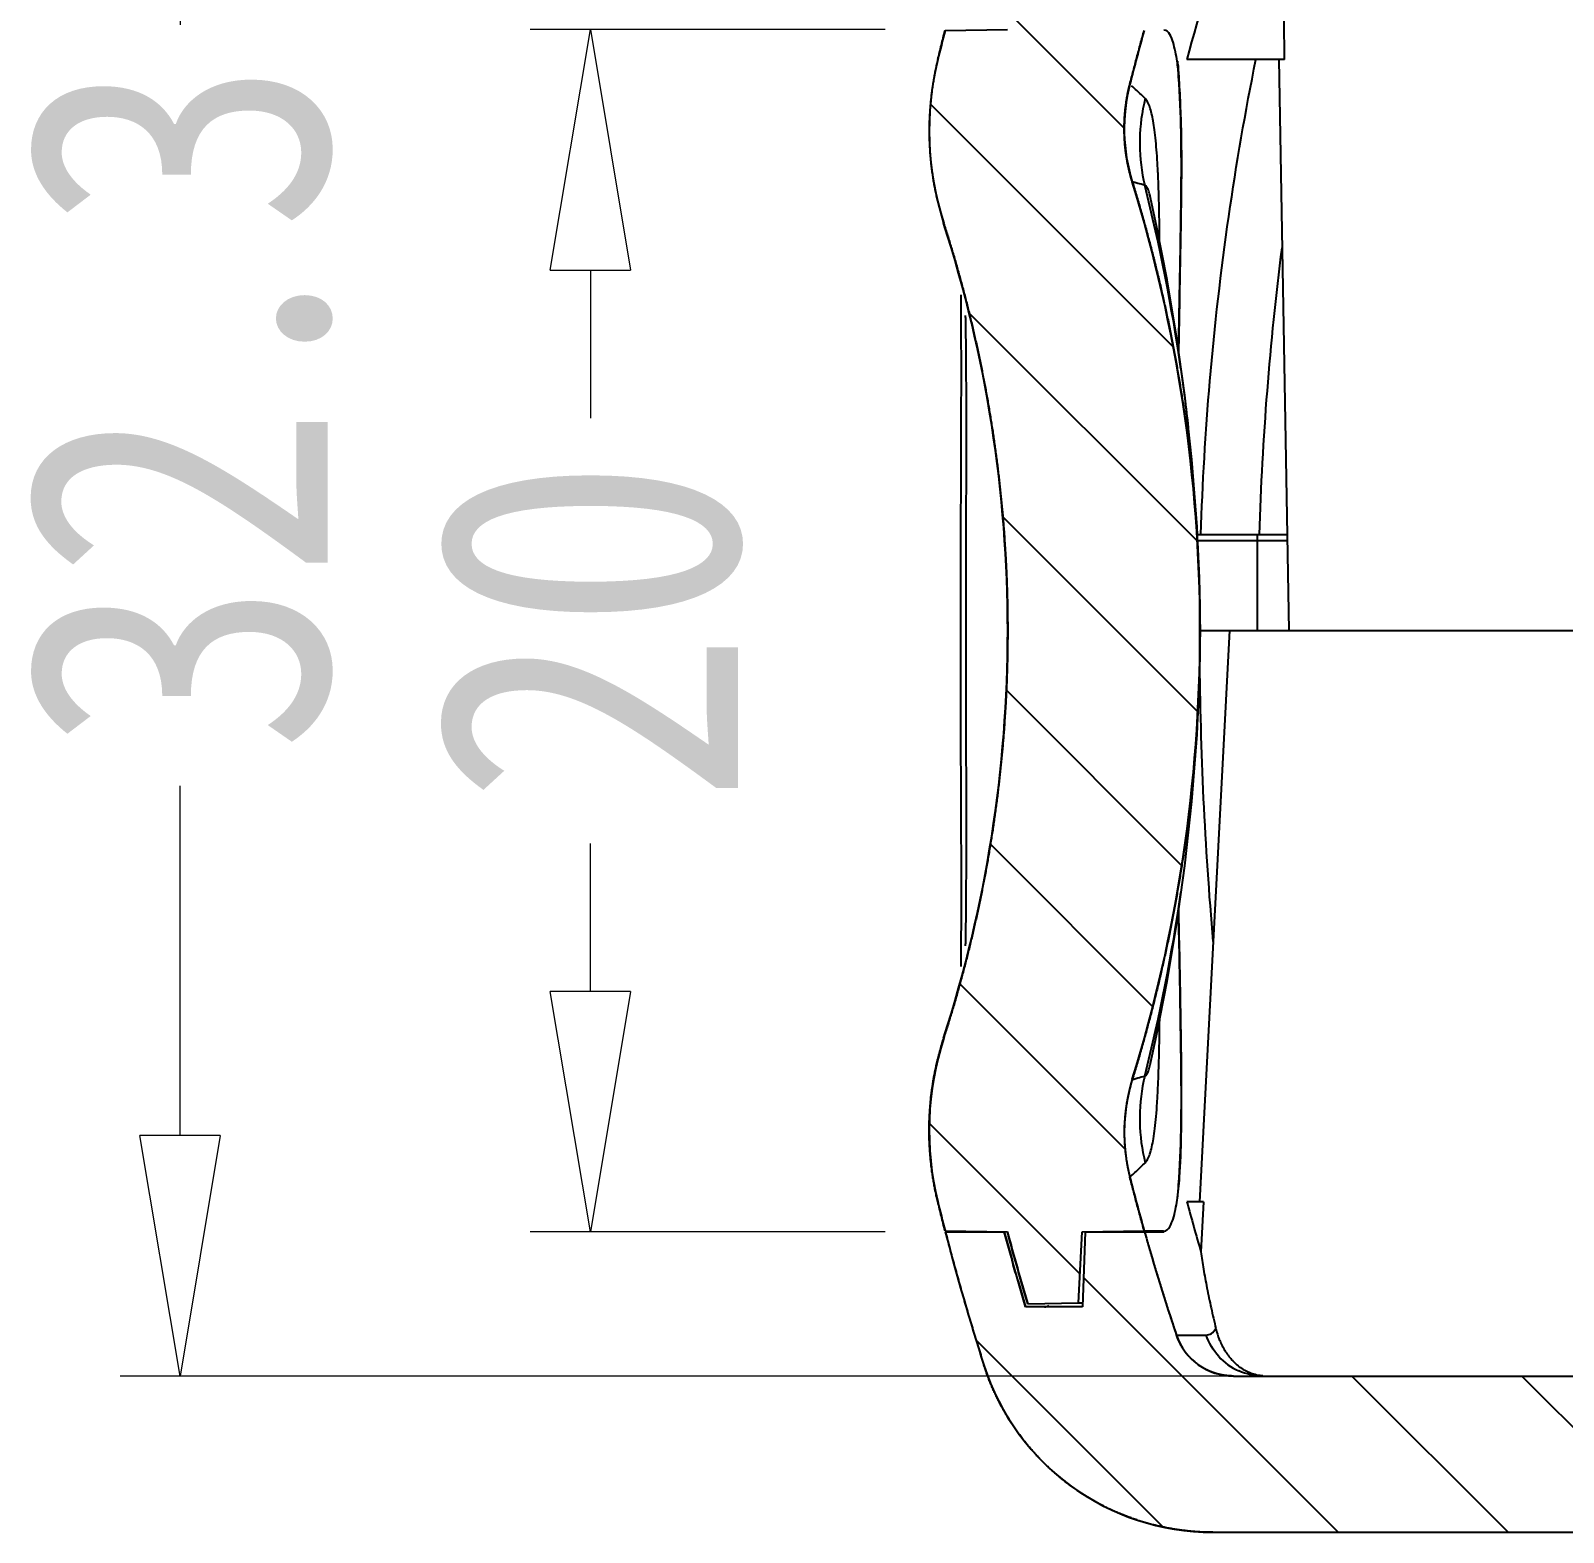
# Model space of a CAD drawing. Header units: millimetres. Extents: x 1786 to 4339, y -2795 to -1928.
# Drawn here: x 4127.24 to 4152.75, y -2547.46 to -2522.48 of the extents above; entities that cross this region are included whole.
import ezdxf

# ---------------------------------------------------------------- set-up
doc = ezdxf.new("R2010")
doc.units = ezdxf.units.MM
doc.layers.add('dim', color=3, linetype='Continuous', lineweight=9)
doc.styles.add('FFS', font='simfang0.ttf', dxfattribs={"width": 0.85})
doc.dimstyles.new('YanXiu', dxfattribs={"dimtxt": 2.5, "dimasz": 2.2, "dimexe": 1, "dimexo": 0.6, "dimgap": 0.66, "dimtad": 0, "dimzin": 9, "dimdsep": 46, "dimtxsty": 'FFS', "dimblk": 'CLOSEDBLANK', "dimcen": 0, "dimclrd": 256, "dimclre": 131, "dimclrt": 42, "dimazin": 2, "dimtfac": 1, "dimtofl": 0, "dimtmove": 0, "dimatfit": 3, "dimldrblk": 'CLOSEDBLANK', "dimfxl": 1, "dimlwd": 5, "dimlwe": 5, "dimarcsym": 0})
pattern_1 = [(315, (-316.9945, 82.8858), (1.4142136, 1.4142136), [])]

# ---------------------------------------------------------------- blocks, each defined once
blk = doc.blocks.new('_ClosedBlank')
at = {"color": 0, "linetype": 'ByBlock', "lineweight": -2}
for p, q in [((-1, 0.1667), (0, 0)), ((-1, 0.1667), (-1, -0.1667)), ((0, 0), (-1, -0.1667))]:
    blk.add_line(p, q, dxfattribs=at)
blk = doc.blocks.new('*D245')
at = {"layer": 'Defpoints', "color": 0}
for p in [(4142.464, -2522.46), (4136.556, -2542.46), (4142.464, -2542.46)]:
    blk.add_point(p, dxfattribs=at)
at = {"layer": 'dim', "color": 131, "lineweight": 5}
for p, q in [((4141.464, -2522.46), (4135.556, -2522.46)), ((4141.464, -2542.46), (4135.556, -2542.46))]:
    blk.add_line(p, q, dxfattribs=at)
at = {"layer": 'dim', "lineweight": 5}
for p, q in [((4136.556, -2526.46), (4136.556, -2528.922)), ((4136.556, -2538.46), (4136.556, -2535.998))]:
    blk.add_line(p, q, dxfattribs=at)
at = {"layer": 'dim', "lineweight": 5, "xscale": 4, "yscale": 4, "zscale": 4}
for p, rotation in [((4136.556, -2522.46), 90), ((4136.556, -2542.46), 270)]:
    blk.add_blockref('_ClosedBlank', p, dxfattribs=dict(at, rotation=rotation))
at = {"layer": 'dim', "color": 42, "insert": (4136.556, -2532.46), "char_height": 5, "attachment_point": 5, "rotation": 90, "style": 'FFS'}
blk.add_mtext('20', dxfattribs=at)
blk = doc.blocks.new('*D244')
at = {"layer": 'Defpoints', "color": 0}
for p in [(4156.478, -2512.56), (4129.728, -2544.86), (4148.516, -2544.86)]:
    blk.add_point(p, dxfattribs=at)
at = {"layer": 'dim', "color": 131, "lineweight": 5}
for p, q in [((4155.479, -2512.56), (4128.729, -2512.56)), ((4147.516, -2544.86), (4128.729, -2544.86))]:
    blk.add_line(p, q, dxfattribs=at)
at = {"layer": 'dim', "lineweight": 5}
for p, q in [((4129.728, -2516.56), (4129.728, -2522.38)), ((4129.728, -2540.86), (4129.728, -2535.039))]:
    blk.add_line(p, q, dxfattribs=at)
at = {"layer": 'dim', "lineweight": 5, "xscale": 4, "yscale": 4, "zscale": 4}
for p, rotation in [((4129.728, -2512.56), 90), ((4129.728, -2544.86), 270)]:
    blk.add_blockref('_ClosedBlank', p, dxfattribs=dict(at, rotation=rotation))
at = {"layer": 'dim', "color": 42, "insert": (4129.728, -2528.71), "char_height": 5, "attachment_point": 5, "rotation": 90, "style": 'FFS'}
blk.add_mtext('32.3', dxfattribs=at)
blk = doc.blocks.new('*u270')
at = {"linetype": 'Continuous'}
h = blk.add_hatch(dxfattribs=at)
h.set_pattern_fill('DEFAULT__8', color=2, scale=2, angle=-45, style=0, pattern_type=0)
h.set_pattern_definition(pattern_1)
edge = h.paths.add_edge_path()
edge.add_spline(control_points=[(35.613, 252.727), (35.571, 252.888), (35.531, 253.049), (35.492, 253.21)], knot_values=[0, 0, 0, 0, 1, 1, 1, 1], weights=[1, 0.999987, 0.999987, 1], degree=3, periodic=0)
edge.add_spline(control_points=[(35.492, 253.21), (35.27, 254.115), (35.304, 255.045), (35.59, 255.932)], knot_values=[0, 0, 0, 0, 1, 1, 1, 1], weights=[1, 0.974797, 0.974797, 1], degree=3, periodic=0)
edge.add_spline(control_points=[(35.59, 269.486), (37.023, 265.043), (37.023, 260.375), (35.59, 255.932)], knot_values=[0, 0, 0, 0, 1, 1, 1, 1], weights=[1, 0.967829, 0.967829, 1], degree=3, periodic=0)
edge.add_spline(control_points=[(35.492, 272.208), (35.27, 271.303), (35.304, 270.373), (35.59, 269.486)], knot_values=[0, 0, 0, 0, 1, 1, 1, 1], weights=[1, 0.974797, 0.974797, 1], degree=3, periodic=0)
edge.add_spline(control_points=[(35.492, 272.208), (35.531, 272.369), (35.571, 272.53), (35.613, 272.691)], knot_values=[0, 0, 0, 0, 1, 1, 1, 1], weights=[1, 0.999987, 0.999987, 1], degree=3, periodic=0)
edge.add_line((35.613, 272.691), (36.651, 272.709))
edge.add_spline(control_points=[(36.651, 272.709), (36.758, 273.111), (36.871, 273.511), (36.99, 273.909)], knot_values=[0, 0, 0, 0, 1, 1, 1, 1], weights=[1, 0.999915, 0.999915, 1], degree=3, periodic=0)
edge.add_line((36.99, 273.909), (37.832, 273.894))
edge.add_line((37.832, 273.894), (37.894, 272.709))
edge.add_line((37.894, 272.709), (38.927, 272.691))
edge.add_spline(control_points=[(38.688, 271.8), (38.764, 272.098), (38.844, 272.395), (38.927, 272.691)], knot_values=[0, 0, 0, 0, 1, 1, 1, 1], weights=[1, 0.999948, 0.999948, 1], degree=3, periodic=0)
edge.add_spline(control_points=[(38.729, 270.173), (38.564, 270.705), (38.55, 271.261), (38.688, 271.8)], knot_values=[0, 0, 0, 0, 1, 1, 1, 1], weights=[1, 0.975013, 0.975013, 1], degree=3, periodic=0)
edge.add_spline(control_points=[(38.729, 270.173), (40.243, 265.273), (40.243, 260.145), (38.729, 255.245)], knot_values=[0, 0, 0, 0, 1, 1, 1, 1], weights=[1, 0.970287, 0.970287, 1], degree=3, periodic=0)
edge.add_spline(control_points=[(38.729, 255.245), (38.564, 254.713), (38.55, 254.157), (38.688, 253.618)], knot_values=[0, 0, 0, 0, 1, 1, 1, 1], weights=[1, 0.975013, 0.975013, 1], degree=3, periodic=0)
edge.add_spline(control_points=[(38.927, 252.727), (38.844, 253.023), (38.764, 253.32), (38.688, 253.618)], knot_values=[0, 0, 0, 0, 1, 1, 1, 1], weights=[1, 0.999948, 0.999948, 1], degree=3, periodic=0)
edge.add_line((37.894, 252.709), (38.927, 252.727))
edge.add_line((37.832, 251.524), (37.894, 252.709))
edge.add_line((36.99, 251.509), (37.832, 251.524))
edge.add_spline(control_points=[(36.99, 251.509), (36.871, 251.907), (36.758, 252.307), (36.651, 252.709)], knot_values=[0, 0, 0, 0, 1, 1, 1, 1], weights=[1, 0.999915, 0.999915, 1], degree=3, periodic=0)
edge.add_line((35.613, 252.727), (36.651, 252.709))
h = blk.add_hatch(dxfattribs=at)
h.set_pattern_fill('DEFAULT__10', color=2, scale=2, angle=-45, style=0, pattern_type=0)
h.set_pattern_definition(pattern_1)
edge = h.paths.add_edge_path()
edge.add_line((40.069, 247.709), (59.293, 247.709))
edge.add_spline(control_points=[(40.069, 247.709), (38.267, 247.709), (36.811, 248.771), (36.26, 250.487)], knot_values=[0, 0, 0, 0, 1, 1, 1, 1], weights=[1, 0.871964, 0.871964, 1], degree=3, periodic=0)
edge.add_spline(control_points=[(35.618, 252.709), (35.81, 251.962), (36.025, 251.221), (36.26, 250.487)], knot_values=[0, 0, 0, 0, 1, 1, 1, 1], weights=[1, 0.999721, 0.999721, 1], degree=3, periodic=0)
edge.add_line((35.618, 252.709), (36.599, 252.709))
edge.add_spline(control_points=[(36.953, 251.459), (36.828, 251.874), (36.71, 252.29), (36.599, 252.709)], knot_values=[0, 0, 0, 0, 1, 1, 1, 1], weights=[1, 0.999908, 0.999908, 1], degree=3, periodic=0)
edge.add_line((37.9, 251.459), (36.953, 251.459))
edge.add_line((37.944, 252.709), (37.9, 251.459))
edge.add_line((37.944, 252.709), (38.932, 252.709))
edge.add_spline(control_points=[(38.932, 252.709), (39.095, 252.132), (39.272, 251.559), (39.463, 250.99)], knot_values=[0, 0, 0, 0, 1, 1, 1, 1], weights=[1, 0.999801, 0.999801, 1], degree=3, periodic=0)
edge.add_spline(control_points=[(40.411, 250.309), (39.966, 250.309), (39.605, 250.569), (39.463, 250.99)], knot_values=[0, 0, 0, 0, 1, 1, 1, 1], weights=[1, 0.874615, 0.874615, 1], degree=3, periodic=0)
edge.add_line((40.411, 250.309), (56.738, 250.309))
edge.add_line((56.78, 252.709), (56.738, 250.309))
edge.add_line((56.78, 252.709), (111.915, 252.709))
edge.add_line((111.915, 252.709), (111.956, 250.309))
edge.add_line((111.956, 250.309), (128.284, 250.309))
edge.add_spline(control_points=[(128.284, 250.309), (128.729, 250.309), (129.09, 250.569), (129.232, 250.99)], knot_values=[0, 0, 0, 0, 1, 1, 1, 1], weights=[1, 0.874615, 0.874615, 1], degree=3, periodic=0)
edge.add_spline(control_points=[(129.763, 252.709), (129.6, 252.132), (129.423, 251.559), (129.232, 250.99)], knot_values=[0, 0, 0, 0, 1, 1, 1, 1], weights=[1, 0.999801, 0.999801, 1], degree=3, periodic=0)
edge.add_line((129.763, 252.709), (130.751, 252.709))
edge.add_line((130.751, 252.709), (130.794, 251.459))
edge.add_line((130.794, 251.459), (131.742, 251.459))
edge.add_spline(control_points=[(131.742, 251.459), (131.866, 251.874), (131.984, 252.29), (132.095, 252.709)], knot_values=[0, 0, 0, 0, 1, 1, 1, 1], weights=[1, 0.999908, 0.999908, 1], degree=3, periodic=0)
edge.add_line((132.095, 252.709), (133.077, 252.709))
edge.add_spline(control_points=[(133.077, 252.709), (132.884, 251.962), (132.67, 251.221), (132.434, 250.487)], knot_values=[0, 0, 0, 0, 1, 1, 1, 1], weights=[1, 0.999721, 0.999721, 1], degree=3, periodic=0)
edge.add_spline(control_points=[(128.626, 247.709), (130.428, 247.709), (131.884, 248.771), (132.434, 250.487)], knot_values=[0, 0, 0, 0, 1, 1, 1, 1], weights=[1, 0.871964, 0.871964, 1], degree=3, periodic=0)
edge.add_line((109.401, 247.709), (128.626, 247.709))
edge.add_line((109.347, 250.809), (109.401, 247.709))
edge.add_line((109.347, 250.809), (59.347, 250.809))
edge.add_line((59.347, 250.809), (59.293, 247.709))
at = {"color": 7, "linetype": 'Continuous'}
for p, q in [((35.613, 272.691, 0), (36.651, 272.709, 0)), ((35.613, 272.691, 0), (36.651, 272.709, 0)), ((41.263, 272.209, 0), (39.637, 272.209, 0)), ((41.339, 262.709, 0), (41.173, 272.209, 0)), ((39.033, 269.906, 0), (39.032, 269.91, 0)), ((39.171, 269.91, 0), (39.171, 269.915, 0)), ((39.811, 264.309, 0), (41.311, 264.309, 0)), ((40.814, 262.709, 0), (40.814, 264.309, 0)), ((39.819, 264.209, 0), (41.312, 264.209, 0)), ((40.347, 262.709, 0), (39.849, 253.209, 0)), ((39.855, 262.709, 0), (52.347, 262.709, 0)), ((39.032, 255.512, 0), (39.033, 255.512, 0)), ((39.033, 255.51, 0), (39.033, 255.512, 0)), ((39.912, 253.209, 0), (39.637, 253.209, 0)), ((39.912, 253.209, 0), (39.871, 252.376, 0)), ((35.613, 252.727, 0), (36.651, 252.709, 0)), ((35.613, 252.727, 0), (36.651, 252.709, 0)), ((35.618, 252.709, 0), (36.599, 252.709, 0)), ((35.618, 252.709, 0), (36.599, 252.709, 0)), ((37.832, 251.524, 0), (37.894, 252.709, 0)), ((37.832, 251.524, 0), (37.894, 252.709, 0)), ((37.894, 252.709, 0), (38.927, 252.727, 0)), ((37.894, 252.709, 0), (38.927, 252.727, 0)), ((37.944, 252.709, 0), (37.9, 251.459, 0)), ((37.944, 252.709, 0), (37.9, 251.459, 0)), ((37.944, 252.709, 0), (38.932, 252.709, 0)), ((37.944, 252.709, 0), (39.258, 252.709, 0)), ((38.927, 252.727, 0), (39.234, 252.727, 0)), ((39.252, 252.721, 0), (39.255, 252.721, 0)), ((36.99, 251.509, 0), (37.832, 251.524, 0)), ((36.99, 251.509, 0), (37.832, 251.524, 0)), ((37.832, 251.524, 0), (37.903, 251.524, 0)), ((37.9, 251.459, 0), (36.953, 251.459, 0)), ((37.9, 251.459, 0), (36.953, 251.459, 0)), ((39.463, 250.99, 0), (39.959, 250.99, 0)), ((40.411, 250.309, 0), (56.738, 250.309, 0)), ((40.411, 250.309, 0), (56.738, 250.309, 0)), ((40.069, 247.709, 0), (59.293, 247.709, 0)), ((40.069, 247.709, 0), (59.5, 247.709, 0))]:
    blk.add_line(p, q, dxfattribs=at)
at = {"color": 7, "linetype": 'Continuous', "elevation": 0}
for points in [[(39.855, 262.889), (39.85, 263.291), (39.806, 264.438), (39.722, 265.555), (39.604, 266.624), (39.464, 267.613), (39.307, 268.543), (39.132, 269.443), (39.033, 269.907)], [(35.874, 268.296), (35.878, 267.749), (35.88, 267.016), (35.878, 266.195), (35.875, 265.297), (35.871, 264.342), (35.869, 263.351), (35.869, 262.351), (35.871, 261.369), (35.877, 259.553)], [(39.033, 255.511), (39.132, 255.975), (39.307, 256.875), (39.465, 257.806), (39.605, 258.797), (39.722, 259.866), (39.806, 260.984), (39.85, 262.131), (39.854, 262.684)], [(35.877, 259.553), (35.879, 258.754), (35.88, 258.035), (35.877, 257.401), (35.873, 257.121)]]:
    blk.add_lwpolyline(points, dxfattribs=at)
at = {"color": 7, "linetype": 'Continuous'}
for centre, radius, start, end in [((74.806, 262.798, 0), 36.407, 157.379, 165.0186), ((74.347, 262.709, 0), 40, 165.5493, 166.2624), ((74.347, 262.709, 0), 36.8, 164.2614, 165.6979), ((40.349, 271.021, 0), 5, 166.2624, 197.8721), ((41.595, 271.059, 0), 3, 165.6979, 197.1706), ((41.846, 270.824, 0), 2.994, 165.7674, 191.9816), ((14.572, 262.709, 0), 25.283, 342.8294, 17.1706), ((41.829, 270.821, 0), 2.977, 191.9853, 193.6134), ((9.08, 262.637, 0), 30.779, 8.2698, 14.0699), ((8.354, 269.054, 0), 30.829, 0.9157, 1.5919), ((14.572, 262.709, 0), 22.083, 342.1279, 17.8721), ((-7.372, 268.783, 0), 46.557, 0.4865, 0.9402), ((91.054, 262.749, 0), 50.239, 172.766, 178.2211), ((9.346, 262.676, 0), 30.511, 6.4212, 8.2694), ((98.842, 262.697, 0), 58.997, 180.39461, 185.01537), ((9.08, 262.78, 0), 30.779, 345.9302, 351.7297), ((-6.563, 256.632, 0), 45.749, 358.8663, 359.5084), ((40.349, 254.397, 0), 5, 162.1279, 193.7376), ((10.762, 256.302, 0), 28.42, 358.1627, 358.8403), ((41.595, 254.359, 0), 3, 162.8294, 194.3021), ((41.846, 254.594, 0), 2.994, 168.0212, 194.236), ((41.829, 254.597, 0), 2.977, 166.3909, 168.0175), ((-5.895, 301.03, 0), 65.083, 313.36196, 313.54734), ((74.347, 262.709, 0), 36.8, 194.3021, 195.7386), ((74.347, 262.709, 0), 40, 193.7376, 194.4507), ((74.795, 262.617, 0), 36.395, 194.981, 196.3435), ((74.347, 262.709, 0), 40, 194.4775, 197.7916), ((74.347, 262.709, 0), 39.05, 194.8377, 196.7438), ((74.347, 262.709, 0), 39, 194.8572, 196.6892), ((74.347, 262.709, 0), 36.8, 195.7678, 198.5684), ((37.255, 251.583, 0), 0.129, 306.1588, 310.5555), ((40.411, 251.309, 0), 1, 198.5684, 270), ((40.069, 251.709, 0), 4, 197.7916, 270), ((40.902, 251.3, 0), 0.991, 222.1409, 246.0655), ((40.96, 251.06, 0), 0.747, 249.3117, 265.6473)]:
    blk.add_arc(centre, radius, start, end, dxfattribs=at)
for points, start_tangent, end_tangent in [([(41.263, 272.209, 0), (41.242, 273.737, 0), (41.221, 275.267, 0), (41.2, 276.801, 0)], (-0.013718, 0.999906), (-0.013447, 0.99991)), ([(35.492, 272.208, 0), (35.551, 272.45, 0), (35.613, 272.691, 0)], (0.237476, 0.971393), (0.249547, 0.968363)), ([(38.688, 271.8, 0), (38.746, 272.023, 0), (38.805, 272.246, 0), (38.865, 272.469, 0), (38.927, 272.691, 0)], (0.247034, 0.969007), (0.271249, 0.962509)), ([(39.406, 272.497, 0), (39.256, 272.7, 0)], (-0.285009, 0.958525), (-0.999963, 0.008593)), ([(39.475, 272.182, 0), (39.406, 272.497, 0)], (-0.140424, 0.990091), (-0.285009, 0.958525)), ([(35.492, 272.208, 0), (35.482, 272.167, 0), (35.472, 272.125, 0), (35.463, 272.083, 0), (35.454, 272.042, 0), (35.445, 272, 0), (35.437, 271.958, 0), (35.429, 271.916, 0), (35.422, 271.873, 0), (35.415, 271.831, 0), (35.408, 271.789, 0), (35.401, 271.746, 0), (35.395, 271.703, 0), (35.39, 271.661, 0), (35.384, 271.618, 0), (35.379, 271.575, 0), (35.375, 271.532, 0), (35.371, 271.489, 0), (35.367, 271.446, 0), (35.363, 271.403, 0), (35.36, 271.36, 0), (35.357, 271.317, 0), (35.355, 271.274, 0), (35.353, 271.23, 0), (35.351, 271.187, 0), (35.35, 271.144, 0), (35.349, 271.1, 0), (35.349, 271.057, 0), (35.349, 271.014, 0), (35.349, 270.97, 0), (35.349, 270.927, 0), (35.35, 270.884, 0), (35.352, 270.84, 0), (35.354, 270.797, 0), (35.356, 270.754, 0), (35.358, 270.71, 0), (35.361, 270.667, 0), (35.364, 270.624, 0), (35.368, 270.581, 0), (35.372, 270.537, 0), (35.376, 270.494, 0), (35.381, 270.451, 0), (35.386, 270.408, 0), (35.392, 270.365, 0), (35.398, 270.322, 0), (35.404, 270.28, 0), (35.41, 270.237, 0), (35.417, 270.194, 0), (35.425, 270.152, 0), (35.432, 270.109, 0), (35.44, 270.067, 0), (35.449, 270.025, 0), (35.458, 269.982, 0), (35.467, 269.94, 0), (35.476, 269.898, 0), (35.486, 269.857, 0), (35.496, 269.815, 0), (35.507, 269.773, 0), (35.518, 269.732, 0), (35.529, 269.691, 0), (35.54, 269.649, 0), (35.552, 269.608, 0), (35.564, 269.567, 0), (35.577, 269.527, 0), (35.59, 269.486, 0)], (-0.237476, -0.971393), (0.306893, -0.951744)), ([(39.499, 267.368, 0), (39.515, 268.24, 0), (39.54, 269.757, 0), (39.54, 271, 0), (39.5, 271.925, 0), (39.475, 272.182, 0)], (0.018729, 0.999825), (-0.140424, 0.990091)), ([(39.503, 267.34, 0), (39.517, 268.108, 0), (39.544, 269.7, 0), (39.546, 270.99, 0), (39.506, 271.939, 0), (39.485, 272.183, 0)], (0.018786, 0.999824), (-0.127233, 0.991873)), ([(39.87, 264.309, 0), (40.02, 266.859, 0), (40.334, 269.599, 0), (40.786, 272.211, 0)], (0.032585, 0.999469), (0.199132, 0.979973)), ([(38.729, 270.173, 0), (38.721, 270.197, 0), (38.714, 270.222, 0), (38.707, 270.246, 0), (38.7, 270.271, 0), (38.694, 270.296, 0), (38.687, 270.32, 0), (38.681, 270.345, 0), (38.675, 270.37, 0), (38.669, 270.395, 0), (38.664, 270.42, 0), (38.658, 270.445, 0), (38.653, 270.47, 0), (38.648, 270.496, 0), (38.643, 270.521, 0), (38.639, 270.546, 0), (38.635, 270.572, 0), (38.631, 270.597, 0), (38.627, 270.623, 0), (38.623, 270.648, 0), (38.62, 270.674, 0), (38.616, 270.7, 0), (38.613, 270.725, 0), (38.611, 270.751, 0), (38.608, 270.777, 0), (38.606, 270.803, 0), (38.604, 270.828, 0), (38.602, 270.854, 0), (38.6, 270.88, 0), (38.599, 270.906, 0), (38.598, 270.932, 0), (38.597, 270.958, 0), (38.596, 270.984, 0), (38.595, 271.009, 0), (38.595, 271.035, 0), (38.595, 271.061, 0), (38.595, 271.087, 0), (38.595, 271.113, 0), (38.596, 271.139, 0), (38.597, 271.165, 0), (38.598, 271.191, 0), (38.599, 271.217, 0), (38.601, 271.242, 0), (38.602, 271.268, 0), (38.604, 271.294, 0), (38.606, 271.32, 0), (38.609, 271.345, 0), (38.611, 271.371, 0), (38.614, 271.397, 0), (38.617, 271.422, 0), (38.62, 271.448, 0), (38.624, 271.473, 0), (38.627, 271.499, 0), (38.631, 271.524, 0), (38.635, 271.55, 0), (38.64, 271.575, 0), (38.644, 271.6, 0), (38.649, 271.625, 0), (38.654, 271.651, 0), (38.659, 271.676, 0), (38.664, 271.701, 0), (38.67, 271.726, 0), (38.676, 271.75, 0), (38.682, 271.775, 0), (38.688, 271.8, 0)], (-0.295218, 0.95543), (0.247034, 0.969007)), ([(38.944, 271.56, 0), (38.803, 271.694, 0), (38.717, 271.774, 0)], (-0.725394, 0.688334), (-0.747375, 0.664402)), ([(39.171, 269.915, 0), (39.162, 270.187, 0), (39.15, 270.436, 0), (39.136, 270.659, 0), (39.119, 270.86, 0), (39.098, 271.039, 0), (39.075, 271.19, 0), (39.05, 271.312, 0), (39.02, 271.42, 0), (38.983, 271.507, 0), (38.944, 271.56, 0)], (-0.027973, 0.999609), (-0.724746, 0.689016)), ([(38.729, 270.173, 0), (38.763, 270.061, 0), (38.796, 269.95, 0), (38.83, 269.838, 0), (38.862, 269.725, 0), (38.895, 269.613, 0), (38.926, 269.5, 0), (38.958, 269.387, 0), (38.988, 269.274, 0), (39.018, 269.161, 0), (39.048, 269.047, 0), (39.077, 268.934, 0), (39.106, 268.82, 0), (39.134, 268.706, 0), (39.162, 268.591, 0), (39.189, 268.477, 0), (39.215, 268.362, 0), (39.241, 268.247, 0), (39.267, 268.132, 0), (39.292, 268.017, 0), (39.317, 267.902, 0), (39.341, 267.786, 0), (39.364, 267.67, 0), (39.387, 267.554, 0), (39.409, 267.438, 0), (39.431, 267.322, 0), (39.452, 267.206, 0), (39.473, 267.089, 0), (39.493, 266.972, 0), (39.513, 266.856, 0), (39.532, 266.739, 0), (39.551, 266.622, 0), (39.569, 266.504, 0), (39.587, 266.387, 0), (39.604, 266.27, 0), (39.62, 266.152, 0), (39.636, 266.034, 0), (39.651, 265.917, 0), (39.666, 265.799, 0), (39.68, 265.681, 0), (39.694, 265.563, 0), (39.707, 265.444, 0), (39.72, 265.326, 0), (39.732, 265.208, 0), (39.743, 265.089, 0), (39.754, 264.971, 0), (39.764, 264.852, 0), (39.774, 264.734, 0), (39.784, 264.615, 0), (39.792, 264.496, 0), (39.8, 264.377, 0), (39.808, 264.258, 0), (39.815, 264.139, 0), (39.821, 264.02, 0), (39.827, 263.901, 0), (39.833, 263.782, 0), (39.838, 263.663, 0), (39.842, 263.544, 0), (39.845, 263.424, 0), (39.848, 263.305, 0), (39.851, 263.186, 0), (39.853, 263.067, 0), (39.854, 262.947, 0), (39.855, 262.828, 0), (39.856, 262.709, 0), (39.855, 262.59, 0), (39.854, 262.47, 0), (39.853, 262.351, 0), (39.851, 262.232, 0), (39.848, 262.113, 0), (39.845, 261.993, 0), (39.842, 261.874, 0), (39.838, 261.755, 0), (39.833, 261.636, 0), (39.827, 261.517, 0), (39.821, 261.398, 0), (39.815, 261.279, 0), (39.808, 261.16, 0), (39.8, 261.041, 0), (39.792, 260.922, 0), (39.784, 260.803, 0), (39.774, 260.684, 0), (39.764, 260.566, 0), (39.754, 260.447, 0), (39.743, 260.329, 0), (39.732, 260.21, 0), (39.72, 260.092, 0), (39.707, 259.973, 0), (39.694, 259.855, 0), (39.68, 259.737, 0), (39.666, 259.619, 0), (39.651, 259.501, 0), (39.636, 259.383, 0), (39.62, 259.266, 0), (39.604, 259.148, 0), (39.587, 259.031, 0), (39.569, 258.913, 0), (39.551, 258.796, 0), (39.532, 258.679, 0), (39.513, 258.562, 0), (39.493, 258.445, 0), (39.473, 258.329, 0), (39.452, 258.212, 0), (39.431, 258.096, 0), (39.409, 257.98, 0), (39.387, 257.864, 0), (39.364, 257.748, 0), (39.341, 257.632, 0), (39.317, 257.516, 0), (39.292, 257.401, 0), (39.267, 257.286, 0), (39.241, 257.171, 0), (39.215, 257.056, 0), (39.189, 256.941, 0), (39.162, 256.827, 0), (39.134, 256.712, 0), (39.106, 256.598, 0), (39.077, 256.484, 0), (39.048, 256.37, 0), (39.018, 256.257, 0), (38.988, 256.144, 0), (38.958, 256.03, 0), (38.926, 255.918, 0), (38.895, 255.805, 0), (38.862, 255.692, 0), (38.83, 255.58, 0), (38.796, 255.468, 0), (38.763, 255.356, 0), (38.729, 255.245, 0)], (0.295218, -0.95543), (-0.295218, -0.95543)), ([(38.936, 270.12, 0), (38.821, 270.149, 0), (38.752, 270.167, 0), (38.729, 270.173, 0)], (-0.975824, 0.218559), (-0.971416, 0.237384)), ([(39.033, 269.907, 0), (39.021, 269.958, 0), (38.996, 270.036, 0), (38.967, 270.092, 0), (38.936, 270.12, 0)], (-0.214374, 0.976752), (-0.909619, 0.415443)), ([(35.59, 269.486, 0), (35.622, 269.385, 0), (35.654, 269.284, 0), (35.685, 269.183, 0), (35.716, 269.081, 0), (35.747, 268.979, 0), (35.777, 268.877, 0), (35.806, 268.775, 0), (35.835, 268.673, 0), (35.863, 268.57, 0), (35.892, 268.467, 0), (35.919, 268.364, 0), (35.946, 268.261, 0), (35.973, 268.157, 0), (35.999, 268.054, 0), (36.025, 267.95, 0), (36.05, 267.846, 0), (36.074, 267.742, 0), (36.098, 267.638, 0), (36.122, 267.533, 0), (36.145, 267.428, 0), (36.168, 267.323, 0), (36.19, 267.218, 0), (36.212, 267.113, 0), (36.233, 267.008, 0), (36.254, 266.902, 0), (36.274, 266.797, 0), (36.294, 266.691, 0), (36.313, 266.585, 0), (36.331, 266.479, 0), (36.349, 266.373, 0), (36.367, 266.266, 0), (36.384, 266.16, 0), (36.401, 266.053, 0), (36.417, 265.947, 0), (36.432, 265.84, 0), (36.447, 265.733, 0), (36.462, 265.626, 0), (36.476, 265.519, 0), (36.49, 265.412, 0), (36.502, 265.304, 0), (36.515, 265.197, 0), (36.527, 265.089, 0), (36.538, 264.982, 0), (36.549, 264.874, 0), (36.559, 264.766, 0), (36.569, 264.658, 0), (36.579, 264.55, 0), (36.587, 264.442, 0), (36.596, 264.334, 0), (36.603, 264.226, 0), (36.61, 264.118, 0), (36.617, 264.01, 0), (36.623, 263.902, 0), (36.629, 263.793, 0), (36.634, 263.685, 0), (36.638, 263.577, 0), (36.642, 263.468, 0), (36.646, 263.36, 0), (36.649, 263.251, 0), (36.651, 263.143, 0), (36.653, 263.034, 0), (36.654, 262.926, 0), (36.655, 262.817, 0), (36.656, 262.709, 0), (36.655, 262.6, 0), (36.654, 262.492, 0), (36.653, 262.383, 0), (36.651, 262.275, 0), (36.649, 262.166, 0), (36.646, 262.058, 0), (36.642, 261.95, 0), (36.638, 261.841, 0), (36.634, 261.733, 0), (36.629, 261.624, 0), (36.623, 261.516, 0), (36.617, 261.408, 0), (36.61, 261.3, 0), (36.603, 261.192, 0), (36.596, 261.083, 0), (36.587, 260.975, 0), (36.579, 260.867, 0), (36.569, 260.76, 0), (36.559, 260.652, 0), (36.549, 260.544, 0), (36.538, 260.436, 0), (36.527, 260.329, 0), (36.515, 260.221, 0), (36.502, 260.114, 0), (36.49, 260.006, 0), (36.476, 259.899, 0), (36.462, 259.792, 0), (36.447, 259.685, 0), (36.432, 259.578, 0), (36.417, 259.471, 0), (36.401, 259.364, 0), (36.384, 259.258, 0), (36.367, 259.151, 0), (36.349, 259.045, 0), (36.331, 258.939, 0), (36.313, 258.833, 0), (36.294, 258.727, 0), (36.274, 258.621, 0), (36.254, 258.515, 0), (36.233, 258.41, 0), (36.212, 258.305, 0), (36.19, 258.199, 0), (36.168, 258.094, 0), (36.145, 257.99, 0), (36.122, 257.885, 0), (36.098, 257.78, 0), (36.074, 257.676, 0), (36.05, 257.572, 0), (36.025, 257.468, 0), (35.999, 257.364, 0), (35.973, 257.26, 0), (35.946, 257.157, 0), (35.919, 257.054, 0), (35.892, 256.951, 0), (35.863, 256.848, 0), (35.835, 256.745, 0), (35.806, 256.643, 0), (35.777, 256.54, 0), (35.747, 256.438, 0), (35.716, 256.337, 0), (35.685, 256.235, 0), (35.654, 256.134, 0), (35.622, 256.033, 0), (35.59, 255.932, 0)], (0.306893, -0.951744), (-0.306893, -0.951744)), ([(35.955, 257.463, 0), (35.957, 257.568, 0), (35.964, 258.069, 0), (35.967, 258.685, 0), (35.968, 259.439, 0), (35.967, 260.346, 0), (35.964, 261.443, 0), (35.963, 262.709, 0), (35.964, 263.975, 0), (35.967, 265.071, 0), (35.968, 265.979, 0), (35.967, 266.732, 0), (35.964, 267.349, 0), (35.957, 267.85, 0), (35.955, 267.954, 0)], (0.019376, 0.999812), (-0.019376, 0.999812)), ([(39.476, 253.227, 0), (39.516, 253.615, 0), (39.544, 254.302, 0), (39.549, 255.162, 0), (39.538, 256.173, 0), (39.517, 257.319, 0), (39.502, 258.075, 0)], (0.127284, 0.991866), (-0.01877, 0.999824)), ([(39.476, 253.236, 0), (39.5, 253.487, 0), (39.54, 254.401, 0), (39.54, 255.629, 0), (39.516, 257.128, 0), (39.499, 258.05, 0)], (0.137069, 0.990562), (-0.018771, 0.999824)), ([(35.492, 253.21, 0), (35.482, 253.251, 0), (35.472, 253.293, 0), (35.463, 253.334, 0), (35.454, 253.376, 0), (35.445, 253.418, 0), (35.437, 253.46, 0), (35.429, 253.502, 0), (35.422, 253.545, 0), (35.415, 253.587, 0), (35.408, 253.629, 0), (35.401, 253.672, 0), (35.395, 253.714, 0), (35.39, 253.757, 0), (35.384, 253.8, 0), (35.379, 253.843, 0), (35.375, 253.886, 0), (35.371, 253.929, 0), (35.367, 253.972, 0), (35.363, 254.015, 0), (35.36, 254.058, 0), (35.357, 254.101, 0), (35.355, 254.144, 0), (35.353, 254.188, 0), (35.351, 254.231, 0), (35.35, 254.274, 0), (35.349, 254.317, 0), (35.349, 254.361, 0), (35.349, 254.404, 0), (35.349, 254.448, 0), (35.349, 254.491, 0), (35.35, 254.534, 0), (35.352, 254.578, 0), (35.354, 254.621, 0), (35.356, 254.664, 0), (35.358, 254.708, 0), (35.361, 254.751, 0), (35.364, 254.794, 0), (35.368, 254.837, 0), (35.372, 254.88, 0), (35.376, 254.924, 0), (35.381, 254.967, 0), (35.386, 255.01, 0), (35.392, 255.053, 0), (35.398, 255.095, 0), (35.404, 255.138, 0), (35.41, 255.181, 0), (35.417, 255.224, 0), (35.425, 255.266, 0), (35.432, 255.309, 0), (35.44, 255.351, 0), (35.449, 255.393, 0), (35.458, 255.435, 0), (35.467, 255.477, 0), (35.476, 255.519, 0), (35.486, 255.561, 0), (35.496, 255.603, 0), (35.507, 255.645, 0), (35.518, 255.686, 0), (35.529, 255.727, 0), (35.54, 255.768, 0), (35.552, 255.81, 0), (35.564, 255.85, 0), (35.577, 255.891, 0), (35.59, 255.932, 0)], (-0.237476, 0.971393), (0.306893, 0.951744)), ([(38.936, 255.298, 0), (38.967, 255.326, 0), (38.997, 255.385, 0), (39.023, 255.469, 0), (39.033, 255.51, 0)], (0.90962, 0.415441), (0.214931, 0.976629)), ([(38.944, 253.858, 0), (38.983, 253.911, 0), (39.021, 254.002, 0), (39.054, 254.119, 0), (39.08, 254.256, 0), (39.104, 254.426, 0), (39.125, 254.627, 0), (39.142, 254.855, 0), (39.156, 255.106, 0), (39.167, 255.391, 0)], (0.724714, 0.68905), (0.032411, 0.999475)), ([(38.729, 255.245, 0), (38.721, 255.22, 0), (38.714, 255.196, 0), (38.707, 255.172, 0), (38.7, 255.147, 0), (38.694, 255.122, 0), (38.687, 255.097, 0), (38.681, 255.073, 0), (38.675, 255.048, 0), (38.669, 255.023, 0), (38.664, 254.998, 0), (38.658, 254.973, 0), (38.653, 254.947, 0), (38.648, 254.922, 0), (38.643, 254.897, 0), (38.639, 254.871, 0), (38.635, 254.846, 0), (38.631, 254.821, 0), (38.627, 254.795, 0), (38.623, 254.769, 0), (38.62, 254.744, 0), (38.616, 254.718, 0), (38.613, 254.693, 0), (38.611, 254.667, 0), (38.608, 254.641, 0), (38.606, 254.615, 0), (38.604, 254.589, 0), (38.602, 254.564, 0), (38.6, 254.538, 0), (38.599, 254.512, 0), (38.598, 254.486, 0), (38.597, 254.46, 0), (38.596, 254.434, 0), (38.595, 254.408, 0), (38.595, 254.382, 0), (38.595, 254.357, 0), (38.595, 254.331, 0), (38.595, 254.305, 0), (38.596, 254.279, 0), (38.597, 254.253, 0), (38.598, 254.227, 0), (38.599, 254.201, 0), (38.601, 254.175, 0), (38.602, 254.15, 0), (38.604, 254.124, 0), (38.606, 254.098, 0), (38.609, 254.072, 0), (38.611, 254.047, 0), (38.614, 254.021, 0), (38.617, 253.995, 0), (38.62, 253.97, 0), (38.624, 253.944, 0), (38.627, 253.919, 0), (38.631, 253.893, 0), (38.635, 253.868, 0), (38.64, 253.843, 0), (38.644, 253.818, 0), (38.649, 253.792, 0), (38.654, 253.767, 0), (38.659, 253.742, 0), (38.664, 253.717, 0), (38.67, 253.692, 0), (38.676, 253.667, 0), (38.682, 253.643, 0), (38.688, 253.618, 0)], (-0.295218, -0.95543), (0.247034, -0.969007)), ([(38.729, 255.245, 0), (38.752, 255.25, 0), (38.821, 255.269, 0), (38.936, 255.298, 0)], (0.971415, 0.237387), (0.975826, 0.218549)), ([(38.688, 253.619, 0), (38.717, 253.644, 0), (38.791, 253.713, 0)], (0.762162, 0.647386), (0.727297, 0.686323)), ([(38.927, 252.727, 0), (38.865, 252.949, 0), (38.805, 253.172, 0), (38.746, 253.395, 0), (38.688, 253.618, 0)], (-0.271249, 0.962509), (-0.247034, 0.969007)), ([(35.613, 252.727, 0), (35.551, 252.968, 0), (35.492, 253.21, 0)], (-0.249547, 0.968363), (-0.237476, 0.971393)), ([(39.406, 252.92, 0), (39.476, 253.236, 0)], (0.295597, 0.955313), (0.137069, 0.990562)), ([(39.255, 252.721, 0), (39.406, 252.92, 0)], (0.999951, 0.009936), (0.295597, 0.955313)), ([(35.618, 252.709, 0), (35.691, 252.429, 0), (35.766, 252.15, 0), (35.844, 251.871, 0), (35.923, 251.593, 0), (36.004, 251.316, 0), (36.088, 251.039, 0), (36.173, 250.762, 0), (36.26, 250.487, 0)], (0.25, -0.968246), (0.305556, -0.952174)), ([(36.953, 251.459, 0), (36.906, 251.615, 0), (36.861, 251.77, 0), (36.816, 251.926, 0), (36.771, 252.082, 0), (36.727, 252.239, 0), (36.684, 252.395, 0), (36.641, 252.552, 0), (36.599, 252.709, 0)], (-0.288092, 0.957603), (-0.256082, 0.966655)), ([(36.99, 251.509, 0), (36.946, 251.658, 0), (36.902, 251.808, 0), (36.859, 251.958, 0), (36.816, 252.108, 0), (36.774, 252.258, 0), (36.732, 252.408, 0), (36.691, 252.558, 0), (36.651, 252.709, 0)], (-0.287179, 0.957877), (-0.25641, 0.966568)), ([(38.932, 252.709, 0), (38.994, 252.493, 0), (39.057, 252.277, 0), (39.121, 252.061, 0), (39.187, 251.846, 0), (39.254, 251.632, 0), (39.322, 251.418, 0), (39.392, 251.204, 0), (39.463, 250.99, 0)], (0.271739, -0.962371), (0.318436, -0.947944)), ([(39.234, 252.727, 0), (39.244, 252.723, 0)], (0.978379, -0.206822), (0.914504, -0.404576)), ([(39.244, 252.723, 0), (39.252, 252.721, 0)], (0.914504, -0.404576), (0.999808, -0.01962)), ([(39.871, 252.376, 0), (39.914, 252.088, 0), (39.971, 251.775, 0), (40.04, 251.442, 0), (40.12, 251.097, 0)], (0.131026, -0.991379), (0.234732, -0.97206)), ([(37.27, 251.459, 0), (37.331, 251.479, 0)], (1, 0), (0.807791, 0.589469)), ([(40.411, 250.309, 0), (40.402, 250.309, 0), (40.393, 250.309, 0), (40.383, 250.309, 0), (40.374, 250.31, 0), (40.365, 250.31, 0), (40.356, 250.31, 0), (40.346, 250.311, 0), (40.337, 250.312, 0), (40.328, 250.312, 0), (40.319, 250.313, 0), (40.309, 250.314, 0), (40.3, 250.315, 0), (40.29, 250.316, 0), (40.281, 250.317, 0), (40.272, 250.319, 0), (40.262, 250.32, 0), (40.253, 250.321, 0), (40.243, 250.323, 0), (40.234, 250.325, 0), (40.225, 250.326, 0), (40.215, 250.328, 0), (40.206, 250.33, 0), (40.196, 250.332, 0), (40.187, 250.334, 0), (40.177, 250.337, 0), (40.168, 250.339, 0), (40.159, 250.341, 0), (40.149, 250.344, 0), (40.14, 250.346, 0), (40.13, 250.349, 0), (40.121, 250.352, 0), (40.112, 250.355, 0), (40.102, 250.358, 0), (40.093, 250.361, 0), (40.084, 250.364, 0), (40.074, 250.367, 0), (40.065, 250.371, 0), (40.056, 250.374, 0), (40.047, 250.378, 0), (40.037, 250.381, 0), (40.028, 250.385, 0), (40.019, 250.389, 0), (40.01, 250.393, 0), (40.001, 250.397, 0), (39.992, 250.401, 0), (39.983, 250.405, 0), (39.974, 250.41, 0), (39.965, 250.414, 0), (39.956, 250.419, 0), (39.947, 250.423, 0), (39.938, 250.428, 0), (39.929, 250.433, 0), (39.92, 250.438, 0), (39.912, 250.442, 0), (39.903, 250.448, 0), (39.894, 250.453, 0), (39.886, 250.458, 0), (39.877, 250.463, 0), (39.869, 250.469, 0), (39.86, 250.474, 0), (39.852, 250.48, 0), (39.844, 250.485, 0), (39.835, 250.491, 0), (39.827, 250.497, 0), (39.819, 250.503, 0), (39.811, 250.509, 0), (39.803, 250.515, 0), (39.795, 250.521, 0), (39.787, 250.527, 0), (39.779, 250.534, 0), (39.771, 250.54, 0), (39.764, 250.547, 0), (39.756, 250.553, 0), (39.749, 250.56, 0), (39.741, 250.566, 0), (39.734, 250.573, 0), (39.726, 250.58, 0), (39.719, 250.587, 0), (39.712, 250.594, 0), (39.705, 250.601, 0), (39.698, 250.608, 0), (39.691, 250.615, 0), (39.684, 250.622, 0), (39.677, 250.63, 0), (39.67, 250.637, 0), (39.664, 250.644, 0), (39.657, 250.652, 0), (39.651, 250.659, 0), (39.644, 250.667, 0), (39.638, 250.675, 0), (39.632, 250.682, 0), (39.625, 250.69, 0), (39.619, 250.698, 0), (39.613, 250.706, 0), (39.608, 250.713, 0), (39.602, 250.721, 0), (39.596, 250.729, 0), (39.59, 250.737, 0), (39.585, 250.745, 0), (39.579, 250.753, 0), (39.574, 250.762, 0), (39.569, 250.77, 0), (39.564, 250.778, 0), (39.558, 250.786, 0), (39.553, 250.794, 0), (39.548, 250.803, 0), (39.544, 250.811, 0), (39.539, 250.819, 0), (39.534, 250.828, 0), (39.53, 250.836, 0), (39.525, 250.845, 0), (39.521, 250.853, 0), (39.517, 250.862, 0), (39.512, 250.87, 0), (39.508, 250.879, 0), (39.504, 250.887, 0), (39.5, 250.896, 0), (39.496, 250.904, 0), (39.493, 250.913, 0), (39.489, 250.921, 0), (39.485, 250.93, 0), (39.482, 250.939, 0), (39.479, 250.947, 0), (39.475, 250.956, 0), (39.472, 250.965, 0), (39.469, 250.973, 0), (39.466, 250.982, 0), (39.463, 250.99, 0)], (-1, 0), (-0.318436, 0.947944)), ([(39.959, 250.99, 0), (40.045, 251.018, 0), (40.12, 251.097, 0)], (1, 0.000437), (0.555467, 0.831538)), ([(40.167, 250.635, 0), (39.959, 250.99, 0)], (-0.670798, 0.74164), (-0.316535, 0.948581)), ([(40.12, 251.097, 0), (40.176, 250.919, 0), (40.257, 250.752, 0)], (0.234733, -0.97206), (0.503713, -0.863871)), ([(40.257, 250.752, 0), (40.366, 250.598, 0), (40.509, 250.464, 0), (40.696, 250.361, 0)], (0.503713, -0.863871), (0.935301, -0.353853)), ([(40.069, 247.709, 0), (40.032, 247.709, 0), (39.995, 247.71, 0), (39.958, 247.71, 0), (39.921, 247.712, 0), (39.884, 247.713, 0), (39.846, 247.715, 0), (39.809, 247.717, 0), (39.771, 247.72, 0), (39.734, 247.723, 0), (39.696, 247.726, 0), (39.658, 247.73, 0), (39.62, 247.734, 0), (39.583, 247.739, 0), (39.545, 247.743, 0), (39.507, 247.749, 0), (39.469, 247.754, 0), (39.431, 247.76, 0), (39.393, 247.767, 0), (39.355, 247.773, 0), (39.316, 247.78, 0), (39.278, 247.788, 0), (39.24, 247.796, 0), (39.202, 247.804, 0), (39.164, 247.813, 0), (39.126, 247.822, 0), (39.088, 247.831, 0), (39.05, 247.841, 0), (39.012, 247.851, 0), (38.974, 247.862, 0), (38.936, 247.873, 0), (38.898, 247.884, 0), (38.86, 247.896, 0), (38.822, 247.908, 0), (38.785, 247.921, 0), (38.747, 247.934, 0), (38.709, 247.947, 0), (38.672, 247.961, 0), (38.634, 247.975, 0), (38.597, 247.99, 0), (38.56, 248.005, 0), (38.523, 248.02, 0), (38.486, 248.036, 0), (38.449, 248.052, 0), (38.412, 248.068, 0), (38.375, 248.085, 0), (38.339, 248.102, 0), (38.303, 248.12, 0), (38.266, 248.138, 0), (38.23, 248.157, 0), (38.194, 248.175, 0), (38.159, 248.195, 0), (38.123, 248.214, 0), (38.088, 248.234, 0), (38.053, 248.254, 0), (38.018, 248.275, 0), (37.983, 248.296, 0), (37.948, 248.318, 0), (37.914, 248.339, 0), (37.88, 248.361, 0), (37.846, 248.384, 0), (37.812, 248.407, 0), (37.778, 248.43, 0), (37.745, 248.453, 0), (37.712, 248.477, 0), (37.679, 248.501, 0), (37.647, 248.526, 0), (37.614, 248.551, 0), (37.582, 248.576, 0), (37.551, 248.601, 0), (37.519, 248.627, 0), (37.488, 248.653, 0), (37.457, 248.68, 0), (37.426, 248.706, 0), (37.396, 248.733, 0), (37.366, 248.761, 0), (37.336, 248.788, 0), (37.307, 248.816, 0), (37.277, 248.844, 0), (37.249, 248.873, 0), (37.22, 248.901, 0), (37.192, 248.93, 0), (37.164, 248.96, 0), (37.136, 248.989, 0), (37.109, 249.019, 0), (37.082, 249.049, 0), (37.055, 249.079, 0), (37.029, 249.109, 0), (37.003, 249.14, 0), (36.977, 249.171, 0), (36.952, 249.202, 0), (36.927, 249.233, 0), (36.903, 249.265, 0), (36.878, 249.296, 0), (36.855, 249.328, 0), (36.831, 249.36, 0), (36.808, 249.393, 0), (36.785, 249.425, 0), (36.763, 249.458, 0), (36.741, 249.491, 0), (36.719, 249.523, 0), (36.698, 249.557, 0), (36.677, 249.59, 0), (36.656, 249.623, 0), (36.636, 249.657, 0), (36.616, 249.69, 0), (36.596, 249.724, 0), (36.577, 249.758, 0), (36.558, 249.792, 0), (36.54, 249.826, 0), (36.522, 249.86, 0), (36.504, 249.895, 0), (36.487, 249.929, 0), (36.47, 249.963, 0), (36.453, 249.998, 0), (36.437, 250.033, 0), (36.421, 250.067, 0), (36.406, 250.102, 0), (36.391, 250.137, 0), (36.376, 250.172, 0), (36.362, 250.207, 0), (36.348, 250.241, 0), (36.334, 250.276, 0), (36.321, 250.311, 0), (36.308, 250.346, 0), (36.296, 250.382, 0), (36.284, 250.417, 0), (36.272, 250.452, 0), (36.26, 250.487, 0)], (-1, 0), (-0.305556, 0.952174)), ([(40.901, 250.309, 0), (40.5, 250.394, 0)], (-1, 0), (-0.914347, 0.40493))]:
    blk.add_spline(points, degree=3, dxfattribs=dict(at, start_tangent=start_tangent, end_tangent=end_tangent))
at = {"layer": 'dim'}
for base, p1, p2, picture, middle in [((22.882, 250.309, 0), (49.632, 282.609, 0), (41.67, 250.309, 0), '*D244', (22.882, 266.459, 0)), ((29.71, 252.709, 0), (35.618, 272.709, 0), (35.618, 252.709, 0), '*D245', (29.71, 262.709, 0))]:
    dim = blk.add_linear_dim(base=base, p1=p1, p2=p2, angle=90, dimstyle='YanXiu', override={"dimtxt": 5, "dimasz": 4, "dimexe": 0.9995, "dimexo": 0.9995, "dimgap": 0.9995}, dxfattribs=at)
    dim.commit()
    dim.dimension.update_dxf_attribs({"geometry": picture, "text_midpoint": middle, "insert": (-4106.846, 2795.168)})

msp = doc.modelspace()

# ---------------------------------------------------------------- block references
msp.add_blockref('*u270', (4106.846, -2795.168))

doc.saveas('drawing.dxf')
